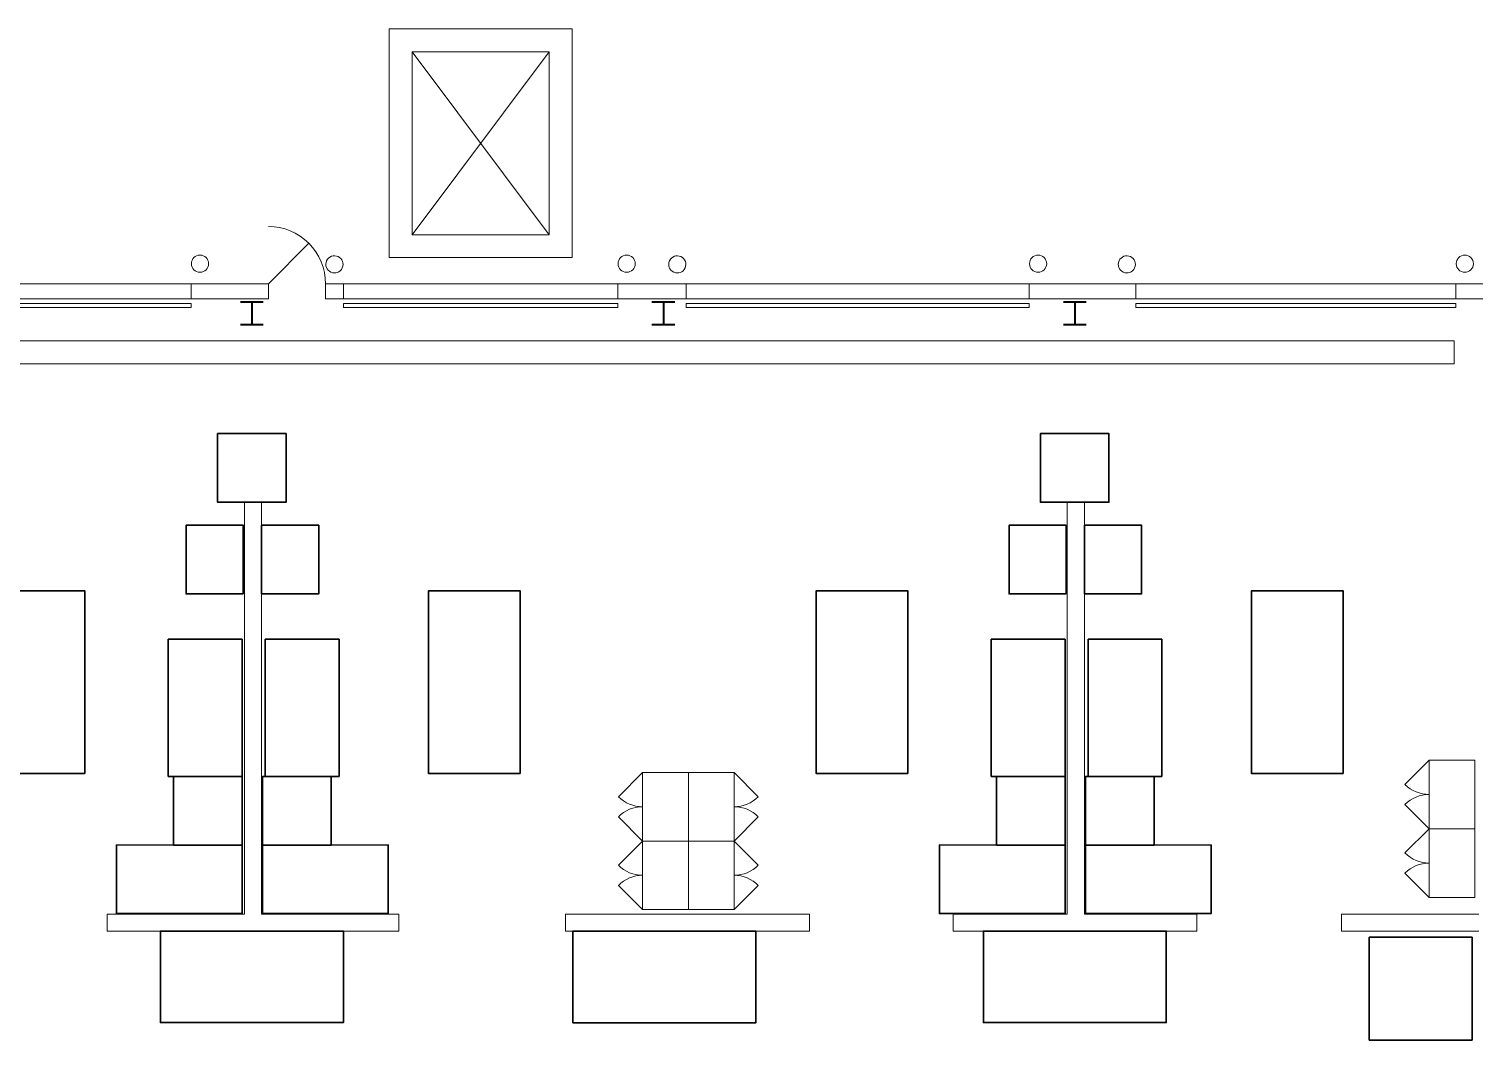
# Model space of a CAD drawing. Header units: inches. Extents: x -27 to 7514, y -484 to 2591.
# Drawn here: x 6253 to 7012, y 1639 to 2170 of the extents above; entities that cross this region are included whole.
import ezdxf

# ---------------------------------------------------------------- set-up
doc = ezdxf.new("R2010")
doc.units = ezdxf.units.IN
doc.header["$MEASUREMENT"] = 0
for name, color, linetype, lineweight in [('A-Col', 6, 'Continuous', 40), ('A-Ext-Wall', 70, 'Continuous', 20), ('F-Ch', 4, 'Continuous', 30), ('F-Eq', 71, 'Continuous', 20), ('FS-File', 50, 'Continuous', 20), ('I-CWall', 110, 'Continuous', 20)]:
    doc.layers.add(name, color=color, linetype=linetype, lineweight=lineweight)

# ---------------------------------------------------------------- blocks, each defined once
blk = doc.blocks.new('rbc_fleet-no_Arch$0$1W')
at = {"linetype": 'Continuous'}
for p, q in [((0.52225, 0.0105), (-0.47775, 0.0105)), ((0.02225, 0.0105), (0.02225, -0.9894999999999999)), ((0.52225, -0.9894999999999999), (-0.47775, -0.9894999999999999))]:
    blk.add_line(p, q, dxfattribs=at)
blk = doc.blocks.new('SC3624')
at = {"layer": 'FS-File'}
blk.add_lwpolyline([(-36, -24), (0, -24), (0, 0), (-36, 0)], close=True, dxfattribs=at)
at = {"layer": 'FS-File', "flags": 128}
blk.add_lwpolyline([(4.547473508864641e-13, -23.99999999999955), (-12.72792206135637, -36.72792206135819, -0.1989123673796656), (-17.99999999999955, -24.00000000000045, -0.1989123673796603), (-23.27207793864227, -36.72792206135796), (-36, -24)], format="xyb", dxfattribs=at)

msp = doc.modelspace()

# ---------------------------------------------------------------- linework, layer by layer
at = {"layer": 'A-Ext-Wall'}
for points in [[(6409.042182830643, 2036.04856199833, 0.414213562373095), (6379.042182830759, 2066.048561998214)], [(6409.623314180441, 2048.060501492524, 400000.1180079326), (6409.623333010037, 2048.060542363601)], [(6589.623314180441, 2048.060501492524, 400000.1180079326), (6589.623333010037, 2048.060542363601)], [(6825.623314180499, 2048.060501492524, 400000.1180079326), (6825.623333010095, 2048.060542363601)]]:
    msp.add_lwpolyline(points, format="xyb", dxfattribs=at)
for points in [[(6379.042182830759, 2036.04856199833), (6400.255182830748, 2057.261561998319)], [(6338.441182830793, 2036.04856199833), (6170.441182830793, 2036.04856199833)], [(6338.441182830793, 2036.04856199833), (6379.042182830759, 2036.04856199833)], [(6338.441182830793, 2036.04856199833), (6338.441182830793, 2028.048561998447)], [(6379.042182830759, 2036.04856199833), (6379.042182830759, 2028.048561998447)], [(6409.042182830759, 2036.04856199833), (6409.042182830759, 2028.048561998447)], [(6409.042182830759, 2036.04856199833), (6418.441182830851, 2036.04856199833)], [(6562.441182830851, 2036.04856199833), (6418.441182830851, 2036.04856199833)], [(6418.441182830851, 2036.04856199833), (6418.441182830851, 2028.048561998447)], [(6562.441182830851, 2036.04856199833), (6598.441182830851, 2036.04856199833)], [(6562.441182830851, 2036.04856199833), (6562.441182830851, 2028.048561998447)], [(6598.441182830851, 2036.04856199833), (6778.441182830851, 2036.04856199833)], [(6598.441182830851, 2036.04856199833), (6598.441182830851, 2028.048561998447)], [(6778.441182830851, 2036.04856199833), (6834.441182830735, 2036.04856199833)], [(6778.441182830851, 2036.04856199833), (6778.441182830851, 2028.048561998447)], [(6834.441182830735, 2036.04856199833), (7002.441182830735, 2036.04856199833)], [(6834.441182830735, 2036.04856199833), (6834.441182830735, 2028.048561998447)], [(7002.441182830735, 2036.04856199833), (7042.441182830851, 2036.04856199833)], [(7002.441182830735, 2036.04856199833), (7002.441182830735, 2028.048561998447)], [(6338.441182830793, 2028.048561998447), (6170.441182830793, 2028.048561998447)], [(6338.441182830793, 2028.048561998447), (6379.042182830759, 2028.048561998447)], [(6409.042182830759, 2028.048561998447), (6418.441182830851, 2028.048561998447)], [(6562.441182830851, 2028.048561998447), (6418.441182830851, 2028.048561998447)], [(6562.463182830761, 2025.723561998304), (6418.44118283088, 2025.723561998304), (6418.44118283088, 2023.623561998211), (6562.463182830761, 2023.623561998211)], [(6562.441182830851, 2028.048561998447), (6598.441182830851, 2028.048561998447)], [(6562.46318283079, 2025.723561998377), (6562.46318283079, 2023.623561998342)], [(6598.441182830851, 2028.048561998447), (6778.441182830851, 2028.048561998447)], [(6778.463182830761, 2025.723561998304), (6598.44118283088, 2025.723561998304), (6598.44118283088, 2023.623561998211), (6778.463182830761, 2023.623561998211)], [(6778.441182830851, 2028.048561998447), (6834.441182830735, 2028.048561998447)], [(6778.46318283079, 2025.723561998377), (6778.46318283079, 2023.623561998342)], [(6834.441182830735, 2028.048561998447), (7002.441182830735, 2028.048561998447)], [(7002.441182830735, 2028.048561998447), (7042.441182830851, 2028.048561998447)], [(7001.539182830791, 2006.04856199833), (4854.619182830749, 2006.04856199833)], [(7001.539182830791, 2006.04856199833), (7001.539182830791, 1994.04856199833)], [(7001.539182830791, 1994.04856199833), (4854.619182830749, 1994.04856199833)]]:
    msp.add_lwpolyline(points, dxfattribs=at)
for points in [[(6170.44118283088, 2023.623561998211), (6338.463182830761, 2023.623561998211), (6338.463182830761, 2025.723561998304), (6170.44118283088, 2025.723561998304)], [(6834.441182830647, 2023.623561998211), (7002.463182830994, 2023.623561998211), (7002.463182830994, 2025.723561998304), (6834.441182830647, 2025.723561998304)]]:
    msp.add_lwpolyline(points, close=True, dxfattribs=at)
for centre in [(6343.115432830717, 2046.536561998459), (6567.115432830775, 2046.536561998459), (6783.115432830775, 2046.536561998459), (7007.115432830833, 2046.536561998459)]:
    msp.add_circle(centre, 4.5, dxfattribs=at)
at = {"layer": 'F-Ch'}
for points in [[(6370.333182830727, 1921.353561998323), (6352.333182830727, 1921.353561998323), (6352.333182830727, 1957.353561998323), (6388.333182830727, 1957.353561998323), (6388.333182830727, 1921.353561998323)], [(6802.333182830727, 1921.353561998323), (6784.333182830727, 1921.353561998323), (6784.333182830727, 1957.353561998323), (6820.333182830727, 1957.353561998323), (6820.333182830727, 1921.353561998323)], [(6365.848182830625, 1873.251561998368), (6335.848182830625, 1873.251561998368), (6335.848182830625, 1909.251561998368), (6365.848182830625, 1909.251561998368)], [(6375.441182830502, 1873.251561998368), (6405.441182830502, 1873.251561998368), (6405.441182830502, 1909.251561998368), (6375.441182830502, 1909.251561998368)], [(6797.848182830625, 1873.251561998368), (6767.848182830625, 1873.251561998368), (6767.848182830625, 1909.251561998368), (6797.848182830625, 1909.251561998368)], [(6807.441182830502, 1873.251561998368), (6837.441182830502, 1873.251561998368), (6837.441182830502, 1909.251561998368), (6807.441182830502, 1909.251561998368)], [(6282.660182830776, 1778.939561998217), (6282.660182830776, 1874.939561998217), (6234.660182830776, 1874.939561998217), (6234.660182830776, 1778.939561998217)], [(6511.180182830794, 1778.939561998217), (6511.180182830794, 1874.939561998217), (6463.180182830794, 1874.939561998217), (6463.180182830794, 1778.939561998217)], [(6714.660182830776, 1778.939561998217), (6714.660182830776, 1874.939561998217), (6666.660182830776, 1874.939561998217), (6666.660182830776, 1778.939561998217)], [(6943.180182830794, 1778.939561998217), (6943.180182830794, 1874.939561998217), (6895.180182830794, 1874.939561998217), (6895.180182830794, 1778.939561998217)], [(6365.255182830748, 1741.490561998195), (6329.255182830748, 1741.490561998195), (6329.255182830748, 1777.490561998195), (6365.255182830748, 1777.490561998195)], [(6376.034182830845, 1741.490561998195), (6412.034182830845, 1741.490561998195), (6412.034182830845, 1777.490561998195), (6376.034182830845, 1777.490561998195)], [(6797.255182830748, 1741.490561998195), (6761.255182830748, 1741.490561998195), (6761.255182830748, 1777.490561998195), (6797.255182830748, 1777.490561998195)], [(6808.034182830845, 1741.490561998195), (6844.034182830845, 1741.490561998195), (6844.034182830845, 1777.490561998195), (6808.034182830845, 1777.490561998195)], [(6365.32918283077, 1705.510561998213), (6299.32918283077, 1705.510561998213), (6299.32918283077, 1741.510561998213), (6365.255182830748, 1741.490561998195)], [(6375.960182830589, 1705.510561998213), (6441.960182830589, 1705.510561998213), (6441.960182830589, 1741.510561998213), (6376.034182830845, 1741.490561998195)], [(6797.32918283077, 1705.510561998213), (6731.32918283077, 1705.510561998213), (6731.32918283077, 1741.510561998213), (6797.255182830748, 1741.490561998195)], [(6807.960182830589, 1705.510561998213), (6873.960182830589, 1705.510561998213), (6873.960182830589, 1741.510561998213), (6808.034182830845, 1741.490561998195)], [(6370.386182830567, 1696.343561998314), (6322.386182830567, 1696.343561998314), (6322.386182830567, 1648.343561998314), (6418.386182830567, 1648.343561998314), (6418.386182830567, 1696.343561998314)], [(6586.941182830502, 1696.251561998368), (6538.941182830502, 1696.251561998368), (6538.941182830502, 1648.251561998368), (6634.941182830502, 1648.251561998368), (6634.941182830502, 1696.251561998368)], [(6802.386182830567, 1696.343561998314), (6754.386182830567, 1696.343561998314), (6754.386182830567, 1648.343561998314), (6850.386182830567, 1648.343561998314), (6850.386182830567, 1696.343561998314)], [(7010.953182830606, 1693.139561998403), (6956.953182830606, 1693.139561998403), (6956.953182830606, 1639.139561998403), (7010.953182830606, 1639.139561998403)]]:
    msp.add_lwpolyline(points, close=True, dxfattribs=at)
for points in [[(6326.477182830611, 1777.490561998267), (6326.477182830611, 1849.490561998267)], [(6326.477182830611, 1849.490561998267), (6365.255182830719, 1849.490561998267)], [(6365.255182830719, 1849.490561998267), (6365.255182830719, 1777.490561998267)], [(6377.346182830617, 1777.490561998267), (6377.346182830617, 1849.490561998267)], [(6377.346182830617, 1849.490561998267), (6416.124182830725, 1849.490561998267)], [(6416.124182830725, 1849.490561998267), (6416.124182830725, 1777.490561998267)], [(6758.477182830611, 1777.490561998267), (6758.477182830611, 1849.490561998267)], [(6758.477182830611, 1849.490561998267), (6797.255182830719, 1849.490561998267)], [(6797.255182830719, 1849.490561998267), (6797.255182830719, 1777.490561998267)], [(6809.346182830617, 1777.490561998267), (6809.346182830617, 1849.490561998267)], [(6809.346182830617, 1849.490561998267), (6848.124182830725, 1849.490561998267)], [(6848.124182830725, 1849.490561998267), (6848.124182830725, 1777.490561998267)], [(6365.255182830719, 1777.490561998267), (6326.477182830611, 1777.490561998267)], [(6416.124182830725, 1777.490561998267), (6377.346182830617, 1777.490561998267)], [(6797.255182830719, 1777.490561998267), (6758.477182830611, 1777.490561998267)], [(6848.124182830725, 1777.490561998267), (6809.346182830617, 1777.490561998267)]]:
    msp.add_lwpolyline(points, dxfattribs=at)
at = {"layer": 'F-Eq'}
for points in [[(6442.482182830703, 2169.723561998202), (6538.482182830703, 2169.723561998202), (6538.482182830703, 2049.723561998202), (6442.482182830703, 2049.723561998202)], [(6442.482182830703, 2169.723561998202), (6538.482182830703, 2169.723561998202), (6538.482182830703, 2049.723561998202), (6442.482182830703, 2049.723561998202)], [(6454.482182830703, 2157.723561998202), (6526.482182830703, 2157.723561998202), (6526.482182830703, 2061.723561998202), (6454.482182830703, 2061.723561998202)], [(6454.482182830703, 2157.723561998202), (6526.482182830703, 2157.723561998202), (6526.482182830703, 2061.723561998202), (6454.482182830703, 2061.723561998202)]]:
    msp.add_lwpolyline(points, close=True, dxfattribs=at)
for points in [[(6526.482182830616, 2157.723561998275), (6454.482182830616, 2061.723561998275)], [(6454.482182830616, 2157.723561998275), (6526.482182830616, 2061.723561998275)], [(6526.482182830616, 2157.723561998275), (6454.482182830616, 2061.723561998275)], [(6454.482182830616, 2157.723561998275), (6526.482182830616, 2061.723561998275)]]:
    msp.add_lwpolyline(points, dxfattribs=at)
at = {"layer": 'I-CWall'}
for points in [[(6366.441182830735, 1705.251561998484), (6366.441182830735, 1921.533561998433)], [(6366.441182830735, 1921.251561998484), (6375.441182830735, 1921.251561998484)], [(6375.441182830735, 1705.251561998484), (6375.441182830735, 1921.533561998433)], [(6798.441182830735, 1921.251561998484), (6807.441182830735, 1921.251561998484)], [(6798.441182830735, 1705.251561998484), (6798.441182830735, 1921.219561998478)], [(6807.441182830735, 1705.251561998484), (6807.441182830735, 1920.997561998411)], [(6294.441182830735, 1696.251561998484), (6294.441182830735, 1705.251561998484)], [(6294.441182830735, 1705.251561998484), (6366.441182830735, 1705.251561998484)], [(6375.441182830735, 1705.251561998484), (6447.441182830735, 1705.251561998484)], [(6447.441182830735, 1705.251561998484), (6447.441182830735, 1696.251561998484)], [(6535.059182830752, 1696.251561998484), (6535.059182830752, 1705.251561998484)], [(6663.05918283081, 1705.251561998484), (6535.059182830752, 1705.251561998484)], [(6663.05918283081, 1696.251561998484), (6663.05918283081, 1705.251561998484)], [(6738.441182830735, 1705.251561998484), (6798.441182830735, 1705.251561998484)], [(6738.441182830735, 1705.251561998484), (6738.441182830735, 1696.251561998484)], [(6807.441182830735, 1705.251561998484), (6866.441182830793, 1705.251561998484)], [(6866.441182830793, 1705.251561998484), (6866.441182830793, 1696.251561998484)], [(6942.441182830735, 1705.251561998484), (6942.441182830735, 1696.251561998484)], [(7014.441182830735, 1705.251561998484), (6942.441182830735, 1705.251561998484)], [(6294.441182830735, 1696.251561998484), (6447.441182830735, 1696.251561998484)], [(6663.05918283081, 1696.251561998484), (6535.059182830752, 1696.251561998484)], [(6738.441182830735, 1696.251561998484), (6866.441182830793, 1696.251561998484)], [(7014.441182830735, 1696.251561998484), (6942.441182830735, 1696.251561998484)]]:
    msp.add_lwpolyline(points, dxfattribs=at)

# ---------------------------------------------------------------- block references
at = {"layer": 'A-Col', "extrusion": (0, 0, -1), "xscale": 12, "yscale": 12, "zscale": -12}
for p in [(-6370.651182830872, 2026.450561998448), (-6370.651182830872, 2026.450561998448), (-6370.651182830872, 2026.450561998448), (-6370.651182830872, 2026.450561998448), (-6370.651182830872, 2026.450561998448), (-6370.651182830872, 2026.450561998448), (-6370.651182830872, 2026.450561998448), (-6586.686182830847, 2026.450561998448), (-6586.686182830847, 2026.450561998448), (-6586.686182830847, 2026.450561998448), (-6586.686182830847, 2026.450561998448), (-6586.686182830847, 2026.450561998448), (-6586.686182830847, 2026.450561998448), (-6586.686182830847, 2026.450561998448), (-6802.651182830872, 2026.450561998448), (-6802.651182830872, 2026.450561998448), (-6802.651182830872, 2026.450561998448), (-6802.651182830872, 2026.450561998448), (-6802.651182830872, 2026.450561998448), (-6802.651182830872, 2026.450561998448), (-6802.651182830872, 2026.450561998448)]:
    msp.add_blockref('rbc_fleet-no_Arch$0$1W', p, dxfattribs=at)
at = {"layer": 'FS-File'}
for p, rotation in [((7012.443436453162, 1750.03482439812), 270), ((6599.516623588406, 1743.590481425869), 270), ((6599.516623588406, 1779.590481425869), 90), ((7012.443436453162, 1714.03482439812), 270), ((6599.516623588406, 1707.590481425869), 270), ((6599.516623588406, 1743.590481425869), 90)]:
    msp.add_blockref('SC3624', p, dxfattribs=dict(at, rotation=rotation))

doc.saveas('drawing.dxf')
